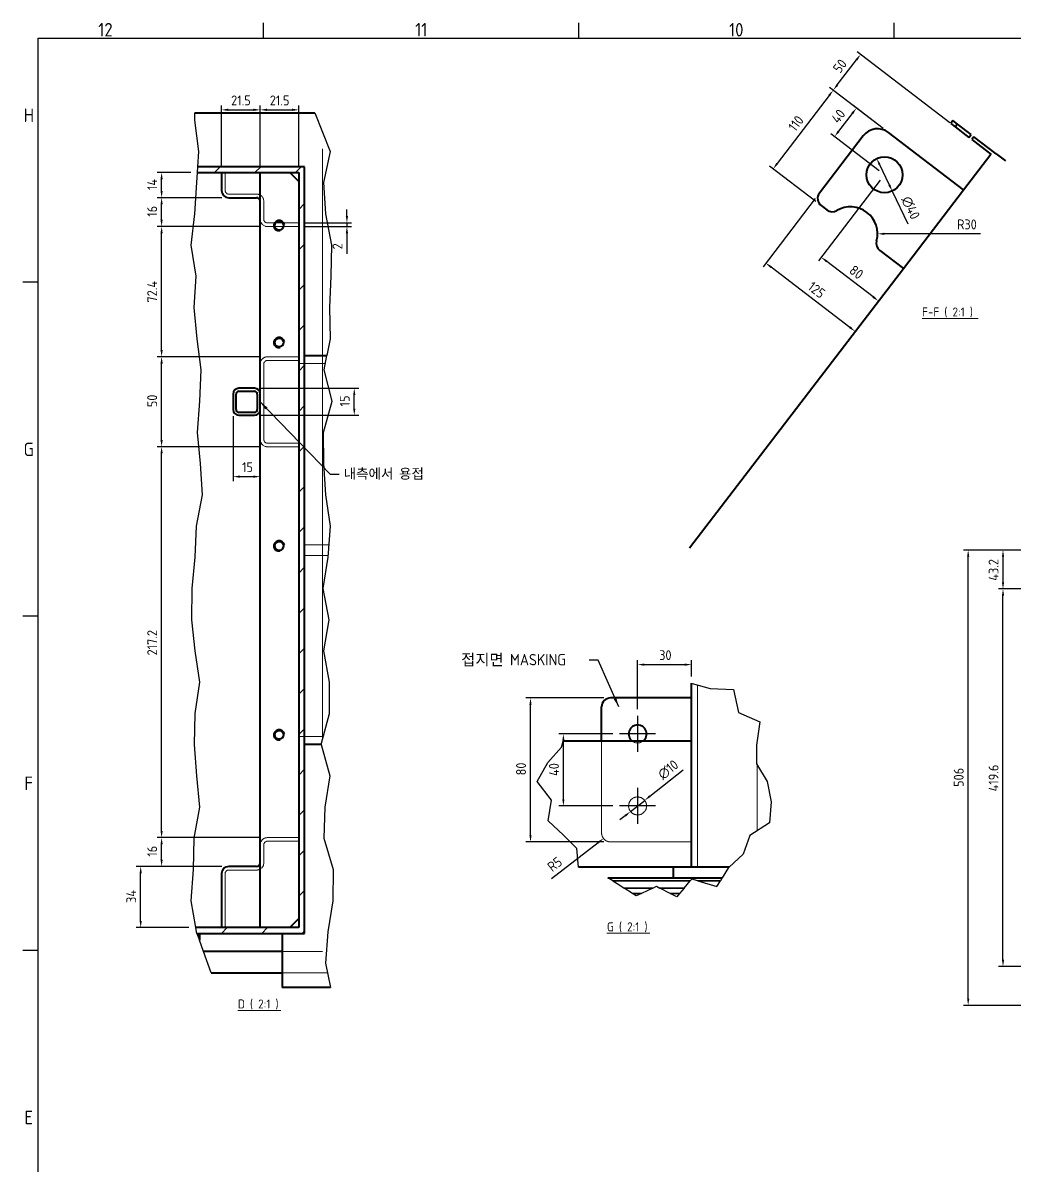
# Model space of a CAD drawing. Header units: millimetres. Extents: x 0 to 4205, y 0 to 2970.
# Drawn here: x 83 to 1184, y 1618 to 2887 of the extents above; entities that cross this region are included whole.
import ezdxf

# ---------------------------------------------------------------- set-up
doc = ezdxf.new("R2010")
doc.units = ezdxf.units.MM
doc.header["$LTSCALE"] = 5
doc.linetypes.add('CHAIN', pattern=[0.7087, 0.4724, -0.0591, 0.1181, -0.0591])
doc.linetypes.add('DASHED', pattern=[0.2067, 0.1654, -0.0413])
doc.layers.get('0').update_dxf_attribs({"color": 3, "lineweight": 25, "true_color": 0x00ff00})
for name, color, linetype, lineweight, true_color in [('가려진 것(ISO)', 2, 'DASHED', 18, 0xffff00), ('가려진 좁은 것(ISO)', 2, 'DASHED', 18, 0xffff00), ('가시적인 것(ISO)', 3, 'Continuous', 40, 0x00ff00), ('가시적인 좁은 것(ISO)', 3, 'Continuous', 35, 0x00ff00), ('기호(ISO)', 5, 'Continuous', 25, 0x0000ff), ('중심 표식(ISO)', 1, 'Continuous', 25, 0xff0000), ('치수(ISO)', 2, 'Continuous', 25, 0xffff00)]:
    doc.layers.add(name, color=color, linetype=linetype, lineweight=lineweight, true_color=true_color)
for name, color, linetype, lineweight in [('경계(ISO)', 7, 'Continuous', 25), ('끊기 선(JIS)', 7, 'Continuous', 25), ('해치(ISO)', 7, 'Continuous', 18)]:
    doc.layers.add(name, color=color, linetype=linetype, lineweight=lineweight)
doc.styles.add('문자 텍스트_PSTEK_POSCO', font='isocp.shx')
doc.styles.add('치수 텍스트_PSTEK_POSCO', font='isocp.shx')
doc.styles.add('텍스트 스타일512', font='isocp.shx')
doc.dimstyles.new('치수_PSTEK_POSCO', dxfattribs={"dimscale": 5, "dimtxt": 2.2, "dimasz": 1.5, "dimexe": 1, "dimexo": 1.5, "dimgap": 1, "dimtad": 1, "dimrnd": 1e-08, "dimdsep": 46, "dimtxsty": '치수 텍스트_PSTEK_POSCO', "dimcen": 0.09, "dimdle": 10, "dimclrd": 7, "dimclre": 7, "dimclrt": 2, "dimadec": 1, "dimazin": 2, "dimtfac": 1, "dimtmove": 0, "dimatfit": 3, "dimfxl": 1, "dimtolj": 1, "dimlwd": -1, "dimlwe": -1, "dimarcsym": 0})
doc.dimstyles.new('치수_PSTEK_POSCO$7', dxfattribs={"dimscale": 5, "dimtxt": 2.2, "dimasz": 2, "dimexe": 1, "dimexo": 1.5, "dimgap": 1, "dimtad": 1, "dimrnd": 1e-08, "dimdsep": 46, "dimtxsty": '치수 텍스트_PSTEK_POSCO', "dimcen": 0.09, "dimdle": 10, "dimclrd": 7, "dimclre": 7, "dimclrt": 2, "dimadec": 1, "dimazin": 2, "dimtfac": 1, "dimtmove": 0, "dimatfit": 3, "dimfxl": 1, "dimtolj": 1, "dimlwd": -1, "dimlwe": -1, "dimarcsym": 0})

# ---------------------------------------------------------------- blocks, each defined once
blk = doc.blocks.new('경계 Default Border')
at = {"layer": '경계(ISO)'}
for p, q in [((70.08, 574), (70.08, 577.4)), ((140.17, 574), (140.17, 577.4)), ((210.25, 574), (210.25, 577.4)), ((20, 519.75), (16.6, 519.75)), ((20, 445.5), (16.6, 445.5)), ((20, 371.25), (16.6, 371.25))]:
    blk.add_line(p, q, dxfattribs=at)
at = {"layer": '경계(ISO)', "flags": 128}
blk.add_lwpolyline([(20, 20), (20, 574), (821, 574), (821, 20), (20, 20)], dxfattribs=at)
at = {"layer": '경계(ISO)', "color": 2, "true_color": 0xffff00, "char_height": 3, "attachment_point": 7, "style": '문자 텍스트_PSTEK_POSCO'}
for s, insert in [('12', (33.36, 574.37)), ('11', (103.78, 574.4)), ('10', (173.53, 574.37)), ('H', (16.77, 555.37)), ('G', (16.77, 481.1)), ('F', (16.93, 406.87)), ('E', (16.93, 332.6))]:
    blk.add_mtext(s, dxfattribs=dict(at, insert=insert))
blk = doc.blocks.new('*D93')
at = {"layer": 'Defpoints', "color": 0, "transparency": 16777216}
for p in [(1133.3, 2301.1), (1322, 2301.1), (1322, 1795.1)]:
    blk.add_point(p, dxfattribs=at)
at = {"layer": '치수(ISO)', "color": 7, "transparency": 16777216}
for p, q in [((1314.5, 2301.1), (1128.3, 2301.1)), ((1133.3, 1802.6), (1133.3, 2293.6)), ((1314.5, 1795.1), (1128.3, 1795.1))]:
    blk.add_line(p, q, dxfattribs=at)
for points in [[(1132.1, 2293.6), (1134.6, 2293.6), (1133.3, 2301.1)], [(1132.1, 1802.6), (1134.6, 1802.6), (1133.3, 1795.1)]]:
    blk.add_solid(points, dxfattribs=at)
at = {"layer": '치수(ISO)', "color": 2, "transparency": 16777216, "insert": (1122.8, 2037.9), "char_height": 11, "attachment_point": 4, "rotation": 90, "style": '치수 텍스트_PSTEK_POSCO'}
blk.add_mtext('\\A1;506', dxfattribs=at)
blk = doc.blocks.new('*D97')
at = {"layer": 'Defpoints', "color": 0, "transparency": 16777216}
for p in [(1322, 2301.1), (1172, 2257.9), (1365.2, 2257.9)]:
    blk.add_point(p, dxfattribs=at)
at = {"layer": '치수(ISO)', "color": 7, "transparency": 16777216}
for p, q in [((1314.5, 2301.1), (1167, 2301.1)), ((1172, 2293.6), (1172, 2265.4)), ((1357.7, 2257.9), (1167, 2257.9))]:
    blk.add_line(p, q, dxfattribs=at)
for points in [[(1170.8, 2293.6), (1173.3, 2293.6), (1172, 2301.1)], [(1170.8, 2265.4), (1173.3, 2265.4), (1172, 2257.9)]]:
    blk.add_solid(points, dxfattribs=at)
at = {"layer": '치수(ISO)', "color": 2, "transparency": 16777216, "insert": (1161.5, 2267), "char_height": 11, "attachment_point": 4, "rotation": 90, "style": '치수 텍스트_PSTEK_POSCO'}
blk.add_mtext('\\A1;43.2', dxfattribs=at)
blk = doc.blocks.new('*D98')
at = {"layer": 'Defpoints', "color": 0, "transparency": 16777216}
for p in [(1172, 2257.9), (1365.2, 2257.9), (1365.2, 1838.3)]:
    blk.add_point(p, dxfattribs=at)
at = {"layer": '치수(ISO)', "color": 7, "transparency": 16777216}
for p, q in [((1357.7, 2257.9), (1167, 2257.9)), ((1172, 1845.8), (1172, 2250.4)), ((1357.7, 1838.3), (1167, 1838.3))]:
    blk.add_line(p, q, dxfattribs=at)
for points in [[(1170.8, 2250.4), (1173.3, 2250.4), (1172, 2257.9)], [(1170.8, 1845.8), (1173.3, 1845.8), (1172, 1838.3)]]:
    blk.add_solid(points, dxfattribs=at)
at = {"layer": '치수(ISO)', "color": 2, "transparency": 16777216, "insert": (1161.5, 2032.9), "char_height": 11, "attachment_point": 4, "rotation": 90, "style": '치수 텍스트_PSTEK_POSCO'}
blk.add_mtext('\\A1;419.6', dxfattribs=at)
blk = doc.blocks.new('*D147')
at = {"layer": 'Defpoints', "color": 0, "transparency": 16777216}
for p in [(1040.3, 2718.2), (970.1, 2626.5), (1061.3, 2614)]:
    blk.add_point(p, dxfattribs=at)
at = {"layer": '치수(ISO)', "color": 7, "transparency": 16777216}
for p, q in [((1035.7, 2712.2), (967.1, 2622.5)), ((1027.7, 2582.4), (976.1, 2621.9)), ((1056.7, 2608), (1030.7, 2573.9))]:
    blk.add_line(p, q, dxfattribs=at)
for points in [[(976.9, 2622.9), (975.3, 2620.9), (970.1, 2626.5)], [(1028.5, 2583.4), (1027, 2581.4), (1033.7, 2577.9)]]:
    blk.add_solid(points, dxfattribs=at)
at = {"layer": '치수(ISO)', "color": 2, "transparency": 16777216, "insert": (1003.5, 2614.2), "char_height": 11, "attachment_point": 4, "rotation": 322.5892, "style": '치수 텍스트_PSTEK_POSCO'}
blk.add_mtext('\\A1;80', dxfattribs=at)
blk = doc.blocks.new('*D148')
at = {"layer": 'Defpoints', "color": 0, "transparency": 16777216}
for p in [(968.1, 2697.9), (908.5, 2620), (1007.8, 2544.1)]:
    blk.add_point(p, dxfattribs=at)
at = {"layer": '치수(ISO)', "color": 7, "transparency": 16777216}
for p, q in [((963.5, 2691.9), (905.5, 2616)), ((1001.9, 2548.6), (914.5, 2615.5))]:
    blk.add_line(p, q, dxfattribs=at)
for points in [[(915.3, 2616.5), (913.7, 2614.5), (908.5, 2620)], [(1002.6, 2549.6), (1001.1, 2547.6), (1007.8, 2544.1)]]:
    blk.add_solid(points, dxfattribs=at)
at = {"layer": '치수(ISO)', "color": 2, "transparency": 16777216, "insert": (957.4, 2595.9), "char_height": 11, "attachment_point": 4, "rotation": 322.5892, "style": '치수 텍스트_PSTEK_POSCO'}
blk.add_mtext('\\A1;125', dxfattribs=at)
blk = doc.blocks.new('*D149')
at = {"layer": 'Defpoints', "color": 0, "transparency": 16777216}
for p in [(1013.8, 2851.8), (1118.9, 2771.4), (1044.7, 2765.2)]:
    blk.add_point(p, dxfattribs=at)
at = {"layer": '치수(ISO)', "color": 7, "transparency": 16777216}
for p, q in [((987.9, 2818), (1009.2, 2845.8)), ((1112.9, 2775.9), (1009.8, 2854.8)), ((1038.8, 2769.7), (979.4, 2815.1))]:
    blk.add_line(p, q, dxfattribs=at)
for points in [[(1008.2, 2846.6), (1010.2, 2845.1), (1013.8, 2851.8)], [(986.9, 2818.8), (988.9, 2817.3), (983.4, 2812.1)]]:
    blk.add_solid(points, dxfattribs=at)
at = {"layer": '치수(ISO)', "color": 2, "transparency": 16777216, "insert": (986.6, 2833.5), "char_height": 11, "attachment_point": 4, "rotation": 52.5892, "style": '치수 텍스트_PSTEK_POSCO'}
blk.add_mtext('\\A1;50', dxfattribs=at)
blk = doc.blocks.new('*D150')
at = {"layer": 'Defpoints', "color": 0, "transparency": 16777216}
for p in [(1044.7, 2765.2), (916.6, 2724.7), (970, 2683.9)]:
    blk.add_point(p, dxfattribs=at)
at = {"layer": '치수(ISO)', "color": 7, "transparency": 16777216}
for p, q in [((978.8, 2806.1), (921.1, 2730.7)), ((1038.8, 2769.7), (979.4, 2815.1)), ((964, 2688.4), (912.6, 2727.7))]:
    blk.add_line(p, q, dxfattribs=at)
for points in [[(977.8, 2806.9), (979.8, 2805.4), (983.4, 2812.1)], [(920.1, 2731.4), (922.1, 2729.9), (916.6, 2724.7)]]:
    blk.add_solid(points, dxfattribs=at)
at = {"layer": '치수(ISO)', "color": 2, "transparency": 16777216, "insert": (936.9, 2768.6), "char_height": 11, "attachment_point": 4, "rotation": 52.5892, "style": '치수 텍스트_PSTEK_POSCO'}
blk.add_mtext('\\A1;110', dxfattribs=at)
blk = doc.blocks.new('*D151')
at = {"layer": 'Defpoints', "color": 0, "transparency": 16777216}
for p in [(984.9, 2760.6), (1044.7, 2765.2), (1040.3, 2718.2)]:
    blk.add_point(p, dxfattribs=at)
at = {"layer": '치수(ISO)', "color": 7, "transparency": 16777216}
for p, q in [((1038.8, 2769.7), (1005.2, 2795.4)), ((1004.6, 2786.4), (989.4, 2766.5)), ((1034.3, 2722.7), (980.9, 2763.6))]:
    blk.add_line(p, q, dxfattribs=at)
for points in [[(1003.6, 2787.1), (1005.6, 2785.6), (1009.2, 2792.3)], [(988.4, 2767.3), (990.4, 2765.8), (984.9, 2760.6)]]:
    blk.add_solid(points, dxfattribs=at)
at = {"layer": '치수(ISO)', "color": 2, "transparency": 16777216, "insert": (984.7, 2777.6), "char_height": 11, "attachment_point": 4, "rotation": 52.5892, "style": '치수 텍스트_PSTEK_POSCO'}
blk.add_mtext('\\A1;40', dxfattribs=at)
blk = doc.blocks.new('*D152')
at = {"layer": 'Defpoints', "color": 0, "transparency": 16777216}
for p in [(1031.7, 2736.3), (1048.9, 2700.1)]:
    blk.add_point(p, dxfattribs=at)
at = {"layer": '치수(ISO)', "color": 7, "transparency": 16777216}
for p, q in [((1034.9, 2729.5), (1045.7, 2706.9)), ((1048.9, 2700.1), (1066.3, 2663.5))]:
    blk.add_line(p, q, dxfattribs=at)
for points in [[(1036, 2730), (1033.8, 2728.9), (1031.7, 2736.3)], [(1046.8, 2707.4), (1044.5, 2706.4), (1048.9, 2700.1)]]:
    blk.add_solid(points, dxfattribs=at)
at = {"layer": '치수(ISO)', "color": 2, "transparency": 16777216, "insert": (1063.7, 2693.3), "char_height": 11, "attachment_point": 4, "rotation": 295.425, "style": '치수 텍스트_PSTEK_POSCO'}
blk.add_mtext('\\A1;∅40', dxfattribs=at)
blk = doc.blocks.new('*D153')
at = {"layer": 'Defpoints', "color": 0, "transparency": 16777216}
for p in [(1002.7, 2652.5), (1032.7, 2652.5)]:
    blk.add_point(p, dxfattribs=at)
at = {"layer": '치수(ISO)', "color": 7, "transparency": 16777216}
blk.add_line((1146.9, 2652.5), (1040.2, 2652.5), dxfattribs=at)
blk.add_solid([(1040.2, 2653.8), (1040.2, 2651.3), (1032.7, 2652.5)], dxfattribs=at)
at = {"layer": '치수(ISO)', "color": 2, "transparency": 16777216, "insert": (1121, 2663), "char_height": 11, "attachment_point": 4, "rotation": 0.0001, "style": '치수 텍스트_PSTEK_POSCO'}
blk.add_mtext('\\A1;R30', dxfattribs=at)
blk = doc.blocks.new('*D154')
at = {"layer": 'Defpoints', "color": 0, "transparency": 16777216}
for p in [(683.6, 2096.7), (746, 2096.7), (746, 2016.7)]:
    blk.add_point(p, dxfattribs=at)
at = {"layer": '치수(ISO)', "color": 7, "transparency": 16777216}
for p, q in [((738.5, 2096.7), (678.6, 2096.7)), ((683.6, 2024.2), (683.6, 2089.2)), ((738.5, 2016.7), (678.6, 2016.7))]:
    blk.add_line(p, q, dxfattribs=at)
for points in [[(682.3, 2089.2), (684.8, 2089.2), (683.6, 2096.7)], [(682.3, 2024.2), (684.8, 2024.2), (683.6, 2016.7)]]:
    blk.add_solid(points, dxfattribs=at)
at = {"layer": '치수(ISO)', "color": 2, "transparency": 16777216, "insert": (673.1, 2050.1), "char_height": 11, "attachment_point": 4, "rotation": 90, "style": '치수 텍스트_PSTEK_POSCO'}
blk.add_mtext('\\A1;40', dxfattribs=at)
blk = doc.blocks.new('*D155')
at = {"layer": 'Defpoints', "color": 0, "transparency": 16777216}
for p in [(647, 2136.7), (736, 2136.7), (736, 1976.7)]:
    blk.add_point(p, dxfattribs=at)
at = {"layer": '치수(ISO)', "color": 7, "transparency": 16777216}
for p, q in [((728.5, 2136.7), (642, 2136.7)), ((647, 1984.2), (647, 2129.2)), ((728.5, 1976.7), (642, 1976.7))]:
    blk.add_line(p, q, dxfattribs=at)
for points in [[(645.8, 2129.2), (648.3, 2129.2), (647, 2136.7)], [(645.8, 1984.2), (648.3, 1984.2), (647, 1976.7)]]:
    blk.add_solid(points, dxfattribs=at)
at = {"layer": '치수(ISO)', "color": 2, "transparency": 16777216, "insert": (636.5, 2050.7), "char_height": 11, "attachment_point": 4, "rotation": 90, "style": '치수 텍스트_PSTEK_POSCO'}
blk.add_mtext('\\A1;80', dxfattribs=at)
blk = doc.blocks.new('*D156')
at = {"layer": 'Defpoints', "color": 0, "transparency": 16777216}
for p in [(826, 2173.8), (826, 2153.2), (766, 2116.7)]:
    blk.add_point(p, dxfattribs=at)
at = {"layer": '치수(ISO)', "color": 7, "transparency": 16777216}
for p, q in [((766, 2124.2), (766, 2178.8)), ((773.5, 2173.8), (818.5, 2173.8)), ((826, 2160.7), (826, 2178.8))]:
    blk.add_line(p, q, dxfattribs=at)
for points in [[(773.5, 2175), (773.5, 2172.5), (766, 2173.8)], [(818.5, 2175), (818.5, 2172.5), (826, 2173.8)]]:
    blk.add_solid(points, dxfattribs=at)
at = {"layer": '치수(ISO)', "color": 2, "transparency": 16777216, "insert": (790, 2184.3), "char_height": 11, "attachment_point": 4, "style": '치수 텍스트_PSTEK_POSCO'}
blk.add_mtext('\\A1;30', dxfattribs=at)
blk = doc.blocks.new('*D157')
at = {"layer": 'Defpoints', "color": 0, "transparency": 16777216}
for p in [(773.9, 2022.9), (758.2, 2010.5)]:
    blk.add_point(p, dxfattribs=at)
at = {"layer": '치수(ISO)', "color": 7, "transparency": 16777216}
for p, q in [((779.7, 2027.6), (816.7, 2056.8)), ((758.2, 2010.5), (773.9, 2022.9)), ((752.3, 2005.8), (746.4, 2001.2))]:
    blk.add_line(p, q, dxfattribs=at)
for points in [[(779, 2028.6), (780.5, 2026.6), (773.9, 2022.9)], [(751.5, 2006.8), (753.1, 2004.9), (758.2, 2010.5)]]:
    blk.add_solid(points, dxfattribs=at)
at = {"layer": '치수(ISO)', "color": 2, "transparency": 16777216, "insert": (790.7, 2049.6), "char_height": 11, "attachment_point": 4, "rotation": 38.3713, "style": '치수 텍스트_PSTEK_POSCO'}
blk.add_mtext('\\A1;∅10', dxfattribs=at)
blk = doc.blocks.new('*D158')
at = {"layer": 'Defpoints', "color": 0, "transparency": 16777216}
for p in [(728.1, 1980.6), (736, 1986.7)]:
    blk.add_point(p, dxfattribs=at)
at = {"layer": '치수(ISO)', "color": 7, "transparency": 16777216}
blk.add_line((670.3, 1935.9), (722.2, 1976), dxfattribs=at)
blk.add_solid([(721.4, 1977), (723, 1975), (728.1, 1980.6)], dxfattribs=at)
at = {"layer": '치수(ISO)', "color": 2, "transparency": 16777216, "insert": (667.9, 1947.3), "char_height": 11, "attachment_point": 4, "rotation": 37.7283, "style": '치수 텍스트_PSTEK_POSCO'}
blk.add_mtext('\\A1;R5', dxfattribs=at)
blk = doc.blocks.new('*D165')
at = {"layer": 'Defpoints', "color": 0, "transparency": 16777216}
for p in [(213.9, 1949.5), (311.7, 1949.5), (275, 1881.5)]:
    blk.add_point(p, dxfattribs=at)
at = {"layer": '치수(ISO)', "color": 7, "transparency": 16777216}
for p, q in [((304.2, 1949.5), (208.9, 1949.5)), ((213.9, 1889), (213.9, 1942)), ((267.5, 1881.5), (208.9, 1881.5))]:
    blk.add_line(p, q, dxfattribs=at)
for points in [[(212.7, 1942), (215.2, 1942), (213.9, 1949.5)], [(212.7, 1889), (215.2, 1889), (213.9, 1881.5)]]:
    blk.add_solid(points, dxfattribs=at)
at = {"layer": '치수(ISO)', "color": 2, "transparency": 16777216, "insert": (203.4, 1908.9), "char_height": 11, "attachment_point": 4, "rotation": 90, "style": '치수 텍스트_PSTEK_POSCO'}
blk.add_mtext('\\A1;34', dxfattribs=at)
blk = doc.blocks.new('*D166')
at = {"layer": 'Defpoints', "color": 0, "transparency": 16777216}
for p in [(237.2, 1981.5), (354.7, 1981.5), (311.7, 1949.5)]:
    blk.add_point(p, dxfattribs=at)
at = {"layer": '치수(ISO)', "color": 7, "transparency": 16777216}
for p, q in [((347.2, 1981.5), (232.2, 1981.5)), ((237.2, 1957), (237.2, 1974)), ((304.2, 1949.5), (232.2, 1949.5))]:
    blk.add_line(p, q, dxfattribs=at)
for points in [[(235.9, 1974), (238.4, 1974), (237.2, 1981.5)], [(235.9, 1957), (238.4, 1957), (237.2, 1949.5)]]:
    blk.add_solid(points, dxfattribs=at)
at = {"layer": '치수(ISO)', "color": 2, "transparency": 16777216, "insert": (226.7, 1960.3), "char_height": 11, "attachment_point": 4, "rotation": 90, "style": '치수 텍스트_PSTEK_POSCO'}
blk.add_mtext('\\A1;16', dxfattribs=at)
blk = doc.blocks.new('*D167')
at = {"layer": 'Defpoints', "color": 0, "transparency": 16777216}
for p in [(237.2, 2415.9), (354.7, 2415.9), (354.7, 1981.5)]:
    blk.add_point(p, dxfattribs=at)
at = {"layer": '치수(ISO)', "color": 7, "transparency": 16777216}
for p, q in [((347.2, 2415.9), (232.2, 2415.9)), ((237.2, 1989), (237.2, 2408.4)), ((347.2, 1981.5), (232.2, 1981.5))]:
    blk.add_line(p, q, dxfattribs=at)
for points in [[(235.9, 2408.4), (238.4, 2408.4), (237.2, 2415.9)], [(235.9, 1989), (238.4, 1989), (237.2, 1981.5)]]:
    blk.add_solid(points, dxfattribs=at)
at = {"layer": '치수(ISO)', "color": 2, "transparency": 16777216, "insert": (226.7, 2184), "char_height": 11, "attachment_point": 4, "rotation": 90, "style": '치수 텍스트_PSTEK_POSCO'}
blk.add_mtext('\\A1;217.2', dxfattribs=at)
blk = doc.blocks.new('*D168')
at = {"layer": 'Defpoints', "color": 0, "transparency": 16777216}
for p in [(237.2, 2515.9), (354.7, 2515.9), (354.7, 2415.9)]:
    blk.add_point(p, dxfattribs=at)
at = {"layer": '치수(ISO)', "color": 7, "transparency": 16777216}
for p, q in [((347.2, 2515.9), (232.2, 2515.9)), ((237.2, 2423.4), (237.2, 2508.4)), ((347.2, 2415.9), (232.2, 2415.9))]:
    blk.add_line(p, q, dxfattribs=at)
for points in [[(235.9, 2508.4), (238.4, 2508.4), (237.2, 2515.9)], [(235.9, 2423.4), (238.4, 2423.4), (237.2, 2415.9)]]:
    blk.add_solid(points, dxfattribs=at)
at = {"layer": '치수(ISO)', "color": 2, "transparency": 16777216, "insert": (226.7, 2459.9), "char_height": 11, "attachment_point": 4, "rotation": 90, "style": '치수 텍스트_PSTEK_POSCO'}
blk.add_mtext('\\A1;50', dxfattribs=at)
blk = doc.blocks.new('*D169')
at = {"layer": 'Defpoints', "color": 0, "transparency": 16777216}
for p in [(237.2, 2660.7), (354.7, 2660.7), (354.7, 2515.9)]:
    blk.add_point(p, dxfattribs=at)
at = {"layer": '치수(ISO)', "color": 7, "transparency": 16777216}
for p, q in [((347.2, 2660.7), (232.2, 2660.7)), ((237.2, 2523.4), (237.2, 2653.2)), ((347.2, 2515.9), (232.2, 2515.9))]:
    blk.add_line(p, q, dxfattribs=at)
for points in [[(235.9, 2653.2), (238.4, 2653.2), (237.2, 2660.7)], [(235.9, 2523.4), (238.4, 2523.4), (237.2, 2515.9)]]:
    blk.add_solid(points, dxfattribs=at)
at = {"layer": '치수(ISO)', "color": 2, "transparency": 16777216, "insert": (226.7, 2576.2), "char_height": 11, "attachment_point": 4, "rotation": 90, "style": '치수 텍스트_PSTEK_POSCO'}
blk.add_mtext('\\A1;72.4', dxfattribs=at)
blk = doc.blocks.new('*D170')
at = {"layer": 'Defpoints', "color": 0, "transparency": 16777216}
for p in [(237.2, 2692.7), (311.7, 2692.7), (354.7, 2660.7)]:
    blk.add_point(p, dxfattribs=at)
at = {"layer": '치수(ISO)', "color": 7, "transparency": 16777216}
for p, q in [((304.2, 2692.7), (232.2, 2692.7)), ((237.2, 2668.2), (237.2, 2685.2)), ((347.2, 2660.7), (232.2, 2660.7))]:
    blk.add_line(p, q, dxfattribs=at)
for points in [[(235.9, 2685.2), (238.4, 2685.2), (237.2, 2692.7)], [(235.9, 2668.2), (238.4, 2668.2), (237.2, 2660.7)]]:
    blk.add_solid(points, dxfattribs=at)
at = {"layer": '치수(ISO)', "color": 2, "transparency": 16777216, "insert": (226.7, 2671.5), "char_height": 11, "attachment_point": 4, "rotation": 90, "style": '치수 텍스트_PSTEK_POSCO'}
blk.add_mtext('\\A1;16', dxfattribs=at)
blk = doc.blocks.new('*D171')
at = {"layer": 'Defpoints', "color": 0, "transparency": 16777216}
for p in [(237.2, 2720.7), (277.1, 2720.7), (311.7, 2692.7)]:
    blk.add_point(p, dxfattribs=at)
at = {"layer": '치수(ISO)', "color": 7, "transparency": 16777216}
for p, q in [((269.6, 2720.7), (232.2, 2720.7)), ((237.2, 2700.2), (237.2, 2713.2)), ((304.2, 2692.7), (232.2, 2692.7))]:
    blk.add_line(p, q, dxfattribs=at)
for points in [[(235.9, 2713.2), (238.4, 2713.2), (237.2, 2720.7)], [(235.9, 2700.2), (238.4, 2700.2), (237.2, 2692.7)]]:
    blk.add_solid(points, dxfattribs=at)
at = {"layer": '치수(ISO)', "color": 2, "transparency": 16777216, "insert": (226.7, 2701.2), "char_height": 11, "attachment_point": 4, "rotation": 90, "style": '치수 텍스트_PSTEK_POSCO'}
blk.add_mtext('\\A1;14', dxfattribs=at)
blk = doc.blocks.new('*D172')
at = {"layer": 'Defpoints', "color": 0, "transparency": 16777216}
for p in [(346.7, 2790.3), (303.7, 2720.7), (346.7, 2720.7)]:
    blk.add_point(p, dxfattribs=at)
at = {"layer": '치수(ISO)', "color": 7, "transparency": 16777216}
for p, q in [((303.7, 2728.2), (303.7, 2795.3)), ((346.7, 2728.2), (346.7, 2795.3)), ((311.2, 2790.3), (339.2, 2790.3))]:
    blk.add_line(p, q, dxfattribs=at)
for points in [[(311.2, 2791.6), (311.2, 2789.1), (303.7, 2790.3)], [(339.2, 2791.6), (339.2, 2789.1), (346.7, 2790.3)]]:
    blk.add_solid(points, dxfattribs=at)
at = {"layer": '치수(ISO)', "color": 2, "transparency": 16777216, "insert": (314.4, 2800.8), "char_height": 11, "attachment_point": 4, "style": '치수 텍스트_PSTEK_POSCO'}
blk.add_mtext('\\A1;21.5', dxfattribs=at)
blk = doc.blocks.new('*D173')
at = {"layer": 'Defpoints', "color": 0, "transparency": 16777216}
for p in [(389.7, 2790.3), (346.7, 2720.7), (389.7, 2720.7)]:
    blk.add_point(p, dxfattribs=at)
at = {"layer": '치수(ISO)', "color": 7, "transparency": 16777216}
for p, q in [((346.7, 2728.2), (346.7, 2795.3)), ((389.7, 2728.2), (389.7, 2795.3)), ((354.2, 2790.3), (382.2, 2790.3))]:
    blk.add_line(p, q, dxfattribs=at)
for points in [[(354.2, 2791.6), (354.2, 2789.1), (346.7, 2790.3)], [(382.2, 2791.6), (382.2, 2789.1), (389.7, 2790.3)]]:
    blk.add_solid(points, dxfattribs=at)
at = {"layer": '치수(ISO)', "color": 2, "transparency": 16777216, "insert": (357.4, 2800.8), "char_height": 11, "attachment_point": 4, "style": '치수 텍스트_PSTEK_POSCO'}
blk.add_mtext('\\A1;21.5', dxfattribs=at)
blk = doc.blocks.new('*D174')
at = {"layer": 'Defpoints', "color": 0, "transparency": 16777216}
for p in [(340.3, 2480.9), (451.2, 2480.9), (340.3, 2450.9)]:
    blk.add_point(p, dxfattribs=at)
at = {"layer": '치수(ISO)', "color": 7, "transparency": 16777216}
for p, q in [((347.8, 2480.9), (456.2, 2480.9)), ((451.2, 2458.4), (451.2, 2473.4)), ((347.8, 2450.9), (456.2, 2450.9))]:
    blk.add_line(p, q, dxfattribs=at)
for points in [[(450, 2473.4), (452.5, 2473.4), (451.2, 2480.9)], [(450, 2458.4), (452.5, 2458.4), (451.2, 2450.9)]]:
    blk.add_solid(points, dxfattribs=at)
at = {"layer": '치수(ISO)', "color": 2, "transparency": 16777216, "insert": (440.7, 2460.7), "char_height": 11, "attachment_point": 4, "rotation": 90, "style": '치수 텍스트_PSTEK_POSCO'}
blk.add_mtext('\\A1;15', dxfattribs=at)
blk = doc.blocks.new('*D175')
at = {"layer": 'Defpoints', "color": 0, "transparency": 16777216}
for p in [(316.7, 2457.3), (346.7, 2382.7), (346.7, 2382.7)]:
    blk.add_point(p, dxfattribs=at)
at = {"layer": '치수(ISO)', "color": 7, "transparency": 16777216}
for p, q in [((316.7, 2449.8), (316.7, 2377.7)), ((324.2, 2382.7), (339.2, 2382.7))]:
    blk.add_line(p, q, dxfattribs=at)
for points in [[(324.2, 2383.9), (324.2, 2381.4), (316.7, 2382.7)], [(339.2, 2383.9), (339.2, 2381.4), (346.7, 2382.7)]]:
    blk.add_solid(points, dxfattribs=at)
at = {"layer": '치수(ISO)', "color": 2, "transparency": 16777216, "insert": (326.5, 2393.2), "char_height": 11, "attachment_point": 4, "style": '치수 텍스트_PSTEK_POSCO'}
blk.add_mtext('\\A1;15', dxfattribs=at)
blk = doc.blocks.new('*D176')
at = {"layer": 'Defpoints', "color": 0, "transparency": 16777216}
for p in [(389.7, 2664.7), (389.7, 2660.7), (443.1, 2664.7)]:
    blk.add_point(p, dxfattribs=at)
at = {"layer": '치수(ISO)', "color": 7, "transparency": 16777216}
for p, q in [((443.1, 2672.2), (443.1, 2679.7)), ((397.2, 2664.7), (448.1, 2664.7)), ((397.2, 2660.7), (448.1, 2660.7)), ((443.1, 2664.7), (443.1, 2660.7)), ((443.1, 2653.2), (443.1, 2630.3))]:
    blk.add_line(p, q, dxfattribs=at)
for points in [[(441.8, 2672.2), (444.3, 2672.2), (443.1, 2664.7)], [(441.8, 2653.2), (444.3, 2653.2), (443.1, 2660.7)]]:
    blk.add_solid(points, dxfattribs=at)
at = {"layer": '치수(ISO)', "color": 2, "transparency": 16777216, "insert": (432.6, 2635.3), "char_height": 11, "attachment_point": 4, "rotation": 90, "style": '치수 텍스트_PSTEK_POSCO'}
blk.add_mtext('\\A1;2', dxfattribs=at)

msp = doc.modelspace()

# ---------------------------------------------------------------- hatches: boundary and pattern name
at = {"layer": '해치(ISO)'}
h = msp.add_hatch(dxfattribs=at)
h.set_pattern_fill('ANSI31', color=256, scale=254, style=0)
h.set_pattern_definition([(45, (0, 0), (-22.45064, 22.45064), [])])
h.paths.add_polyline_path([(277.0904, 2720.6799), (277.5067, 2727.0799), (396.1026, 2727.0799), (396.1026, 1875.0799), (276.3983, 1875.0799), (275.8265, 1876.6703), (275.0189, 1881.4799), (389.7026, 1881.4799), (389.7026, 2720.6799)])

# ---------------------------------------------------------------- linework, layer by layer
at = {"layer": '가려진 것(ISO)'}
for p, q in [((416.1026, 2747.0799), (416.1026, 2307.0799)), ((307.7026, 2720.6799), (307.7026, 2700.6799)), ((311.7026, 2696.6799), (342.7026, 2696.6799)), ((350.7026, 2668.6799), (350.7026, 2688.6799)), ((389.7026, 2664.6799), (354.7026, 2664.6799)), ((354.7026, 2660.6799), (389.7026, 2660.6799)), ((389.7026, 2515.8799), (354.7026, 2515.8799)), ((420.7508, 2517.0467), (396.1026, 2517.0467)), ((350.7026, 2423.8799), (350.7026, 2507.8799)), ((354.7026, 2511.8799), (389.7026, 2511.8799)), ((389.7026, 2508.3799), (419.0468, 2508.3799)), ((389.7026, 2419.8799), (354.7026, 2419.8799)), ((354.7026, 2415.8799), (389.7026, 2415.8799)), ((396.1026, 2307.0799), (423.2684, 2307.0799)), ((416.1026, 2307.0799), (416.1026, 2295.0799)), ((422.4216, 2295.0799), (396.1026, 2295.0799)), ((416.1026, 2295.0799), (416.1026, 2090.775)), ((832.429, 1948.7126), (832.429, 2151.2239)), ((389.7026, 2093.7799), (416.8864, 2093.7799)), ((396.1026, 2085.113), (414.6258, 2085.113)), ((726.029, 1986.7126), (726.029, 2088.7126)), ((389.7026, 1981.4799), (354.7026, 1981.4799)), ((350.7026, 1953.4799), (350.7026, 1973.4799)), ((354.7026, 1977.4799), (389.7026, 1977.4799)), ((826.029, 1976.7126), (736.029, 1976.7126)), ((342.7026, 1945.4799), (311.7026, 1945.4799)), ((307.7026, 1941.4799), (307.7026, 1881.4799)), ((416.1026, 1855.0799), (371.1026, 1855.0799)), ((371.1026, 1831.0799), (421.5684, 1831.0799))]:
    msp.add_line(p, q, dxfattribs=at)
msp.add_circle((766.029, 2016.7126), 10, dxfattribs=at)
for centre, radius, start, end in [((311.7026, 2700.6799), 4, 180, 270), ((342.7026, 2688.6799), 8, 60, 90), ((342.7026, 2688.6799), 8, 0, 60), ((354.7026, 2668.6799), 8, 180, 270), ((354.7026, 2668.6799), 4, 180, 270), ((354.7026, 2507.8799), 8, 90, 180), ((354.7026, 2507.8799), 4, 90, 180), ((354.7026, 2423.8799), 8, 180, 270), ((354.7026, 2423.8799), 4, 180, 270), ((766.029, 2096.7126), 10, 233.1301024, 306.8698976), ((354.7026, 1973.4799), 8, 90, 180), ((736.029, 1986.7126), 10, 180, 270), ((354.7026, 1973.4799), 4, 90, 180), ((311.7026, 1941.4799), 4, 90, 180), ((342.7026, 1953.4799), 8, 270, 300), ((342.7026, 1953.4799), 8, 300, 0)]:
    msp.add_arc(centre, radius, start, end, dxfattribs=at)
at = {"layer": '가려진 좁은 것(ISO)'}
msp.add_line((899.029, 1989.249), (899.029, 2061.8071), dxfattribs=at)
at = {"layer": '가시적인 것(ISO)'}
for p, q in [((274.0545, 2787.0799), (407.2872, 2787.0799)), ((1116.3969, 2778.3181), (1113.9668, 2775.1409)), ((1113.9668, 2775.1409), (1118.8687, 2771.3916)), ((1121.2988, 2774.5688), (1116.3969, 2778.3181)), ((1121.2988, 2774.5688), (1118.8687, 2771.3916)), ((1118.8687, 2771.3916), (1134.1732, 2759.6859)), ((1136.6033, 2762.8631), (1121.2988, 2774.5688)), ((1016.6913, 2761.4148), (968.0892, 2697.8708)), ((1128.1293, 2701.3601), (1044.7278, 2765.1503)), ((1134.1732, 2759.6859), (1136.6033, 2762.8631)), ((1139.7641, 2760.4455), (1137.334, 2757.2683)), ((1137.334, 2757.2683), (1158.8687, 2740.7974)), ((1164.4988, 2741.5271), (1139.7641, 2760.4455)), ((1128.1293, 2701.3601), (1158.5056, 2741.0751)), ((1164.4988, 2741.5271), (1174.8837, 2733.5841)), ((277.0904, 2720.6799), (389.7026, 2720.6799)), ((396.1026, 2727.0799), (277.5067, 2727.0799)), ((303.7026, 2720.6799), (303.7026, 2700.6799)), ((346.7026, 1881.4799), (346.7026, 2720.6799)), ((379.7026, 2720.6799), (389.7026, 2710.6799)), ((389.7026, 2720.6799), (389.7026, 1881.4799)), ((396.1026, 1875.0799), (396.1026, 2727.0799)), ((311.7026, 2692.6799), (342.7026, 2692.6799)), ((1061.3015, 2613.9871), (1128.1293, 2701.3601)), ((969.957, 2683.8525), (976.2471, 2679.0415)), ((1035.1539, 2633.9862), (1061.3015, 2613.9871)), ((823.7591, 2303.4157), (1061.3015, 2613.9871)), ((396.1026, 2517.2319), (420.7872, 2517.2319)), ((340.3026, 2480.8799), (323.1026, 2480.8799)), ((323.1026, 2477.6799), (340.3026, 2477.6799)), ((316.7026, 2474.4799), (316.7026, 2457.2799)), ((319.9026, 2457.2799), (319.9026, 2474.4799)), ((343.5026, 2474.4799), (343.5026, 2457.2799)), ((340.3026, 2454.0799), (323.1026, 2454.0799)), ((323.1026, 2450.8799), (340.3026, 2450.8799)), ((826.029, 1948.7126), (826.029, 2153.196)), ((826.029, 2136.7126), (736.029, 2136.7126)), ((726.029, 2088.7126), (726.029, 2126.7126)), ((414.5775, 2084.9278), (396.1026, 2084.9278)), ((826.029, 2088.7126), (683.1898, 2088.7126)), ((342.7026, 1949.4799), (311.7026, 1949.4799)), ((806.029, 1948.7126), (700.447, 1948.7126)), ((867.6922, 1948.7126), (806.029, 1948.7126)), ((806.029, 1936.7126), (806.029, 1948.7126)), ((303.7026, 1941.4799), (303.7026, 1881.4799)), ((733.1248, 1936.7126), (860.1078, 1936.7126)), ((389.7026, 1881.4799), (275.0189, 1881.4799)), ((389.7026, 1891.4799), (379.7026, 1881.4799)), ((276.3983, 1875.0799), (396.1026, 1875.0799)), ((279.1026, 1875.0799), (279.1026, 1867.5578)), ((371.1026, 1875.0799), (371.1026, 1815.0799)), ((371.1026, 1855.0799), (283.5887, 1855.0799)), ((292.2172, 1831.0799), (371.1026, 1831.0799)), ((424.9624, 1815.0799), (371.1026, 1815.0799))]:
    msp.add_line(p, q, dxfattribs=at)
for centre, radius in [((1040.2843, 2718.1901), 20), ((367.7026, 2661.6799), 4.917), ((367.7026, 2531.6799), 4.917), ((367.7026, 2305.6799), 4.917), ((367.7026, 2095.6799), 4.917)]:
    msp.add_circle(centre, radius, dxfattribs=at)
for centre, radius, start, end in [((1032.5773, 2749.2643), 20, 52.5892165, 142.5892165), ((311.7026, 2700.6799), 8, 180, 270), ((342.7026, 2688.6799), 4, 0, 90), ((976.0322, 2691.7955), 10, 142.5892165, 232.5892165), ((982.3223, 2686.9845), 10, 232.5892165, 300.5649037), ((1002.6629, 2652.5424), 30, 344.6135294, 120.5649037), ((1041.2292, 2641.9292), 10, 164.6135294, 232.5892165), ((323.1026, 2474.4799), 6.4, 90, 180), ((323.1026, 2474.4799), 3.2, 90, 180), ((340.3026, 2474.4799), 6.4, 0, 90), ((340.3026, 2474.4799), 3.2, 0, 90), ((323.1026, 2457.2799), 6.4, 180, 270), ((323.1026, 2457.2799), 3.2, 180, 270), ((340.3026, 2457.2799), 3.2, 270, 0), ((340.3026, 2457.2799), 6.4, 270, 0), ((736.029, 2126.7126), 10, 90, 180), ((766.029, 2096.7126), 10, 306.8698976, 233.1301024), ((311.7026, 1941.4799), 8, 90, 180), ((342.7026, 1953.4799), 4, 270, 0)]:
    msp.add_arc(centre, radius, start, end, dxfattribs=at)
at = {"layer": '가시적인 좁은 것(ISO)'}
for p, q in [((738.5313, 1933.4177), (824.5956, 1933.4177)), ((833.1014, 1933.4177), (858.0929, 1933.4177)), ((751.1327, 1925.4482), (782.7998, 1925.4482)), ((760.1828, 1919.4909), (770.3198, 1919.4909)), ((790.6096, 1925.4482), (817.793, 1925.4482)), ((802.1126, 1919.4909), (812.7081, 1919.4909)), ((277.6146, 1871.6966), (277.6146, 1875.0799))]:
    msp.add_line(p, q, dxfattribs=at)
for centre in [(367.7026, 2661.6799), (367.7026, 2531.6799), (367.7026, 2305.6799), (367.7026, 2095.6799)]:
    msp.add_arc(centre, 6, 10, 280, dxfattribs=at)
at = {"layer": '기호(ISO)', "color": 7, "lineweight": 18}
for p, q in [((1082.1287, 2558.5624), (1144.3695, 2558.5624)), ((731.9675, 1875.2662), (779.7506, 1875.2662)), ((321.9375, 1789.5248), (369.7206, 1789.5248))]:
    msp.add_line(p, q, dxfattribs=at)
at = {"layer": '끊기 선(JIS)'}
for p, q in [((274.142, 2778.8197), (274.0545, 2787.0799)), ((407.2872, 2787.0799), (424.468, 2744.1217)), ((278.6151, 2744.1217), (274.142, 2778.8197)), ((277.5067, 2727.0799), (278.6151, 2744.1217)), ((424.468, 2744.1217), (417.0055, 2709.4236)), ((276.3583, 2709.4236), (277.0904, 2720.6799)), ((277.0904, 2720.6799), (277.5067, 2727.0799)), ((274.175, 2674.7256), (276.3583, 2709.4236)), ((417.0055, 2709.4236), (419.0994, 2674.7256)), ((270.0467, 2640.0275), (274.175, 2674.7256)), ((419.0994, 2674.7256), (425.831, 2640.0275)), ((275.6059, 2605.3295), (270.0467, 2640.0275)), ((425.831, 2640.0275), (425.3568, 2605.3295)), ((273.3689, 2570.6314), (275.6059, 2605.3295)), ((425.3568, 2605.3295), (423.7768, 2570.6314)), ((276.5067, 2535.9334), (273.3689, 2570.6314)), ((423.7768, 2570.6314), (424.464, 2535.9334)), ((281.1836, 2501.2353), (276.5067, 2535.9334)), ((424.464, 2535.9334), (420.7872, 2517.2319)), ((417.6421, 2501.2353), (420.7872, 2517.2319)), ((279.6796, 2466.5372), (281.1836, 2501.2353)), ((426.6979, 2466.5372), (417.6421, 2501.2353)), ((276.9795, 2431.8392), (279.6796, 2466.5372)), ((416.9518, 2431.8392), (426.6979, 2466.5372)), ((280.5342, 2397.1411), (276.9795, 2431.8392)), ((417.253, 2397.1411), (416.9518, 2431.8392)), ((282.713, 2362.4431), (280.5342, 2397.1411)), ((419.5978, 2362.4431), (417.253, 2397.1411)), ((276.1008, 2327.745), (282.713, 2362.4431)), ((424.7268, 2327.745), (419.5978, 2362.4431)), ((274.5735, 2293.047), (276.1008, 2327.745)), ((422.2781, 2293.047), (424.7268, 2327.745)), ((270.9695, 2258.3489), (274.5735, 2293.047)), ((416.7858, 2258.3489), (422.2781, 2293.047)), ((270.715, 2223.6509), (270.9695, 2258.3489)), ((423.1718, 2223.6509), (416.7858, 2258.3489)), ((274.4938, 2188.9528), (270.715, 2223.6509)), ((417.3714, 2188.9528), (423.1718, 2223.6509)), ((279.7435, 2154.2548), (274.4938, 2188.9528)), ((423.6508, 2154.2548), (417.3714, 2188.9528)), ((274.3868, 2119.5567), (279.7435, 2154.2548)), ((423.6099, 2119.5567), (423.6508, 2154.2548)), ((826.029, 2153.196), (826.5326, 2152.8252)), ((826.5326, 2152.8252), (846.6366, 2147.3655)), ((846.6366, 2147.3655), (872.7337, 2146.1717)), ((872.7337, 2146.1717), (878.1138, 2120.4038)), ((878.1138, 2120.4038), (901.9383, 2110.2743)), ((273.5882, 2084.8586), (274.3868, 2119.5567)), ((414.5775, 2084.9278), (423.6099, 2119.5567)), ((901.9383, 2110.2743), (898.1332, 2084.3347)), ((276.4538, 2050.1606), (273.5882, 2084.8586)), ((414.5775, 2084.9278), (414.5594, 2084.8586)), ((414.5594, 2084.8586), (424.1924, 2050.1606)), ((666.2736, 2065.0993), (681.4543, 2082.2019)), ((681.4543, 2082.2019), (683.1898, 2088.7126)), ((898.1332, 2084.3347), (898.0298, 2063.4375)), ((654.3198, 2043.836), (666.2736, 2065.0993)), ((898.0298, 2063.4375), (910.0425, 2043.836)), ((279.7967, 2015.4625), (276.4538, 2050.1606)), ((424.1924, 2050.1606), (418.3791, 2015.4625)), ((670.4511, 2023.3093), (654.3198, 2043.836)), ((910.0425, 2043.836), (914.3826, 2021.351)), ((666.7875, 2000.1318), (670.4511, 2023.3093)), ((914.3826, 2021.351), (912.6138, 1998.0667)), ((273.2492, 1980.7645), (279.7967, 2015.4625)), ((418.3791, 2015.4625), (417.3093, 1980.7645)), ((683.593, 1984.2126), (666.7875, 2000.1318)), ((912.6138, 1998.0667), (890.7354, 1983.8657)), ((272.7499, 1946.0664), (273.2492, 1980.7645)), ((417.3093, 1980.7645), (427.7078, 1946.0664)), ((698.3727, 1969.5831), (683.593, 1984.2126)), ((890.7354, 1983.8657), (883.1451, 1963.0464)), ((700.447, 1948.7126), (698.3727, 1969.5831)), ((883.1451, 1963.0464), (867.6922, 1948.7126)), ((270, 1911.3684), (272.7499, 1946.0664)), ((427.7078, 1946.0664), (427.2319, 1911.3684)), ((867.124, 1948.1856), (860.1078, 1936.7126)), ((867.6922, 1948.7126), (867.124, 1948.1856)), ((738.5313, 1933.4177), (733.1248, 1936.7126)), ((738.5313, 1933.4177), (745.1964, 1929.3558)), ((817.793, 1925.4482), (824.5956, 1933.4177)), ((826.3182, 1935.4358), (824.5956, 1933.4177)), ((833.1014, 1933.4177), (826.3182, 1935.4358)), ((833.1014, 1933.4177), (854.2458, 1927.1269)), ((854.2458, 1927.1269), (858.0929, 1933.4177)), ((860.1078, 1936.7126), (858.0929, 1933.4177)), ((745.1964, 1929.3558), (751.1327, 1925.4482)), ((760.1828, 1919.4909), (751.1327, 1925.4482)), ((764.4438, 1916.6861), (760.1828, 1919.4909)), ((770.3198, 1919.4909), (764.4438, 1916.6861)), ((782.7998, 1925.4482), (770.3198, 1919.4909)), ((782.7998, 1925.4482), (786.8638, 1927.3881)), ((786.8638, 1927.3881), (790.6096, 1925.4482)), ((802.1126, 1919.4909), (790.6096, 1925.4482)), ((809.4601, 1915.6857), (802.1126, 1919.4909)), ((812.7081, 1919.4909), (809.4601, 1915.6857)), ((817.793, 1925.4482), (812.7081, 1919.4909)), ((275.0189, 1881.4799), (270, 1911.3684)), ((427.2319, 1911.3684), (421.877, 1876.6703)), ((275.8265, 1876.6703), (275.0189, 1881.4799)), ((276.3983, 1875.0799), (275.8265, 1876.6703)), ((276.3983, 1875.0799), (279.1026, 1867.5578)), ((283.5887, 1855.0799), (279.1026, 1867.5578)), ((421.877, 1876.6703), (419.2579, 1841.9723)), ((292.2172, 1831.0799), (283.5887, 1855.0799)), ((419.2579, 1841.9723), (424.9624, 1815.0799))]:
    msp.add_line(p, q, dxfattribs=at)
at = {"layer": '중심 표식(ISO)', "linetype": 'CHAIN'}
for p, q in [((766.029, 2116.7126), (766.029, 2076.7126)), ((786.029, 2096.7126), (746.029, 2096.7126)), ((766.029, 2036.7126), (766.029, 1996.7126)), ((786.029, 2016.7126), (746.029, 2016.7126))]:
    msp.add_line(p, q, dxfattribs=at)

# ---------------------------------------------------------------- block references
at = {"xscale": 5, "yscale": 5, "zscale": 5}
msp.add_blockref('경계 Default Border', (0, 0), dxfattribs=at)

# ---------------------------------------------------------------- texts
at = {"layer": '기호(ISO)', "color": 7, "char_height": 10, "attachment_point": 7, "style": '텍스트 스타일512'}
for s, insert in [('F-F ( 2:1 )', (1082.1287, 2559.6682)), ('G ( 2:1 )', (731.9675, 1876.372)), ('D ( 2:1 )', (321.9375, 1790.6306))]:
    msp.add_mtext(s, dxfattribs=dict(at, insert=insert))
at = {"layer": '기호(ISO)', "color": 2, "true_color": 0xffff00, "attachment_point": 4, "style": '치수 텍스트_PSTEK_POSCO'}
for s, insert, char_height, width in [('{\\fISOCP|b0|i0;\\H11.0000;내측에서 용접}', (439.4885, 2385.3557), 11, 106.761622), ('{\\fISOCP|b0|i0;\\H12.5000;접지면 MASKING}', (570.0728, 2178.6019), 12.5, 137.053037)]:
    msp.add_mtext(s, dxfattribs=dict(at, insert=insert, char_height=char_height, width=width))

# ---------------------------------------------------------------- dimensions: what is measured, and where the dimension line sits
at = {"layer": '치수(ISO)', "color": 7}
for base, p1, p2, angle, override, picture, middle in [((1013.7587, 2851.7857), (1044.7278, 2765.1503), (1118.8687, 2771.3916), 52.5892165, {"dimdec": 2, "dimtp": 0, "dimtm": 0, "dimtdec": 2, "dimtofl": 0, "dimatfit": 1}, '*D149', (998.5706, 2831.9281)), ((346.7026, 2790.3258), (303.7026, 2720.6799), (346.7026, 2720.6799), 180, {"dimdec": 2, "dimlfac": 0.5, "dimtp": 0, "dimtm": 0, "dimtdec": 2, "dimtofl": 0, "dimatfit": 1}, '*D172', (325.2026, 2790.3258)), ((916.5546, 2724.6976), (1044.7278, 2765.1503), (969.957, 2683.8525), 52.5892165, {"dimdec": 2, "dimtp": 0, "dimtm": 0, "dimtdec": 2, "dimtofl": 0, "dimatfit": 1}, '*D150', (949.9685, 2768.3841)), ((984.8854, 2760.5623), (1044.7278, 2765.1503), (1040.2843, 2718.1901), 52.5892165, {"dimdec": 2, "dimtp": 0, "dimtm": 0, "dimtdec": 2, "dimtofl": 0, "dimatfit": 1}, '*D151', (997.0359, 2776.4483)), ((237.1861, 2720.6799), (311.7026, 2692.6799), (277.0904, 2720.6799), 90, {"dimdec": 2, "dimlfac": 0.5, "dimtp": 0, "dimtm": 0, "dimtdec": 2, "dimtofl": 0, "dimatfit": 1}, '*D171', (237.1861, 2706.7299)), ((970.1439, 2626.4861), (1061.3015, 2613.9871), (1040.2843, 2718.1901), 322.5892165, {"dimdec": 2, "dimtp": 0, "dimtm": 0, "dimtdec": 2, "dimtofl": 0, "dimatfit": 1}, '*D147', (1001.9159, 2602.1851)), ((237.1861, 2692.6799), (354.7026, 2660.6799), (311.7026, 2692.6799), 90, {"dimdec": 2, "dimlfac": 0.5, "dimtp": 0, "dimtm": 0, "dimtdec": 2, "dimtofl": 0, "dimatfit": 1}, '*D170', (237.1861, 2676.7299)), ((908.5403, 2620.0143), (1007.8278, 2544.0737), (968.0892, 2697.8708), 322.5892165, {"dimdec": 2, "dimse1": 1, "dimtp": 0, "dimtm": 0, "dimtdec": 2, "dimtofl": 0, "dimatfit": 1}, '*D148', (958.184, 2582.044)), ((443.0649, 2664.6799), (389.7026, 2660.6799), (389.7026, 2664.6799), 270, {"dimdec": 2, "dimlfac": 0.5, "dimtp": 0, "dimtm": 0, "dimtdec": 2, "dimtofl": 1, "dimatfit": 1}, '*D176', (443.0649, 2637.9299)), ((237.1861, 2660.6799), (354.7026, 2515.8799), (354.7026, 2660.6799), 90, {"dimdec": 2, "dimlfac": 0.5, "dimtp": 0, "dimtm": 0, "dimtdec": 2, "dimtofl": 0, "dimatfit": 1}, '*D169', (237.1861, 2588.3299)), ((237.1861, 2515.8799), (354.7026, 2415.8799), (354.7026, 2515.8799), 90, {"dimdec": 2, "dimlfac": 0.5, "dimtp": 0, "dimtm": 0, "dimtdec": 2, "dimtofl": 0, "dimatfit": 1}, '*D168', (237.1861, 2465.9299)), ((451.2052, 2480.8799), (340.3026, 2450.8799), (340.3026, 2480.8799), 270, {"dimdec": 2, "dimlfac": 0.5, "dimtp": 0, "dimtm": 0, "dimtdec": 2, "dimtofl": 0, "dimatfit": 1}, '*D174', (451.2052, 2465.8799)), ((346.7026, 2382.6941), (316.7026, 2457.2799), (346.7026, 2382.6941), 180, {"dimdec": 2, "dimlfac": 0.5, "dimse2": 1, "dimtp": 0, "dimtm": 0, "dimtdec": 2, "dimtofl": 0, "dimatfit": 1}, '*D175', (331.7026, 2382.6941)), ((237.1861, 2415.8799), (354.7026, 1981.4799), (354.7026, 2415.8799), 90, {"dimdec": 2, "dimlfac": 0.5, "dimtp": 0, "dimtm": 0, "dimtdec": 2, "dimtofl": 0, "dimatfit": 1}, '*D167', (237.1861, 2198.7299)), ((1133.346, 2301.063), (1322.0384, 1795.063), (1322.0384, 2301.063), 90, {"dimdec": 2, "dimtp": 0, "dimtm": 0, "dimtdec": 2, "dimtofl": 0, "dimatfit": 1}, '*D93', (1133.346, 2048.063)), ((1172.0384, 2257.863), (1322.0384, 2301.063), (1365.2384, 2257.863), 270, {"dimdec": 2, "dimtp": 0, "dimtm": 0, "dimtdec": 2, "dimtofl": 0, "dimatfit": 1}, '*D97', (1172.0384, 2279.463)), ((1172.0384, 2257.863), (1365.2384, 1838.263), (1365.2384, 2257.863), 90, {"dimdec": 2, "dimtp": 0, "dimtm": 0, "dimtdec": 2, "dimtofl": 0, "dimatfit": 1}, '*D98', (1172.0384, 2048.063)), ((826.029, 2173.7719), (766.029, 2116.7126), (826.029, 2153.196), 180, {"dimdec": 2, "dimlfac": 0.5, "dimtp": 0, "dimtm": 0, "dimtdec": 2, "dimtofl": 0, "dimatfit": 1}, '*D156', (796.029, 2173.7719)), ((647.0338, 2136.7126), (736.029, 1976.7126), (736.029, 2136.7126), 90, {"dimdec": 2, "dimlfac": 0.5, "dimtp": 0, "dimtm": 0, "dimtdec": 2, "dimtofl": 0, "dimatfit": 1}, '*D155', (647.0338, 2056.7126)), ((683.589, 2096.7126), (746.029, 2016.7126), (746.029, 2096.7126), 90, {"dimdec": 2, "dimlfac": 0.5, "dimtp": 0, "dimtm": 0, "dimtdec": 2, "dimtofl": 0, "dimatfit": 1}, '*D154', (683.589, 2056.7126)), ((237.1861, 1981.4799), (311.7026, 1949.4799), (354.7026, 1981.4799), 90, {"dimdec": 2, "dimlfac": 0.5, "dimtp": 0, "dimtm": 0, "dimtdec": 2, "dimtofl": 0, "dimatfit": 1}, '*D166', (237.1861, 1965.5299)), ((213.9231, 1949.4799), (275.0189, 1881.4799), (311.7026, 1949.4799), 90, {"dimdec": 2, "dimlfac": 0.5, "dimtp": 0, "dimtm": 0, "dimtdec": 2, "dimtofl": 0, "dimatfit": 1}, '*D165', (213.9231, 1915.4799))]:
    dim = msp.add_linear_dim(base=base, p1=p1, p2=p2, angle=angle, dimstyle='치수_PSTEK_POSCO', override=override, dxfattribs=at)
    dim.commit()
    dim.dimension.update_dxf_attribs({"geometry": picture, "text_midpoint": middle, "dimtype": 160})
dim = msp.add_linear_dim(base=(389.7026, 2790.3258), p1=(346.7026, 2720.6799), p2=(389.7026, 2720.6799), dimstyle='치수_PSTEK_POSCO', override={"dimdec": 2, "dimlfac": 0.5, "dimtp": 0, "dimtm": 0, "dimtdec": 2, "dimtofl": 0, "dimatfit": 1}, dxfattribs=at)
dim.commit()
dim.dimension.update_dxf_attribs({"geometry": '*D173', "text_midpoint": (368.2026, 2790.3258), "dimtype": 160})
for p1, p2, override, picture, middle in [((1031.6977, 2736.2531), (1048.8709, 2700.1272), {"dimdec": 2, "dimlfac": 1, "dimtp": 0, "dimtm": 0, "dimtdec": 2, "dimatfit": 2}, '*D152', (1059.1981, 2678.4025)), ((758.1889, 2010.5051), (773.869, 2022.9202), {"dimdec": 2, "dimlfac": 0.5, "dimtp": 0, "dimtm": 0, "dimtdec": 2, "dimatfit": 2}, '*D157', (804.9799, 2047.553))]:
    dim = msp.add_diameter_dim_2p(p1=p1, p2=p2, dimstyle='치수_PSTEK_POSCO', override=override, dxfattribs=at)
    dim.commit()
    dim.dimension.update_dxf_attribs({"geometry": picture, "text_midpoint": middle, "dimtype": 163})
for center, mpoint, override, picture, middle in [((1002.6629, 2652.5424), (1032.6629, 2652.5424), {"dimdec": 2, "dimcen": 0, "dimtp": 0, "dimtm": 0, "dimtdec": 2, "dimtofl": 0}, '*D153', (1131.4099, 2652.5425)), ((736.029, 1986.7126), (728.1198, 1980.5934), {"dimdec": 2, "dimlfac": 0.5, "dimcen": 0, "dimtp": 0, "dimtm": 0, "dimtdec": 2, "dimtofl": 0}, '*D158', (679.6899, 1943.1243))]:
    dim = msp.add_radius_dim(center=center, mpoint=mpoint, dimstyle='치수_PSTEK_POSCO', override=override, dxfattribs=at)
    dim.commit()
    dim.dimension.update_dxf_attribs({"geometry": picture, "text_midpoint": middle, "dimtype": 164})

# ---------------------------------------------------------------- leaders
at = {"layer": '기호(ISO)', "color": 7, "annotation_type": 0, "has_hookline": 1}
for points, hookline_direction, text_width in [([(346.7026, 2465.6416), (424.4885, 2385.3557), (434.4885, 2385.3557)], 0, 90.0638), ([(745.0003, 2126.8965), (722.1258, 2178.6019), (712.1258, 2178.6019)], 1, 126.5168)]:
    msp.add_leader(points, dimstyle='치수_PSTEK_POSCO$7', override={"dimtad": 0}, dxfattribs=dict(at, hookline_direction=hookline_direction, text_width=text_width))

doc.saveas('drawing.dxf')
